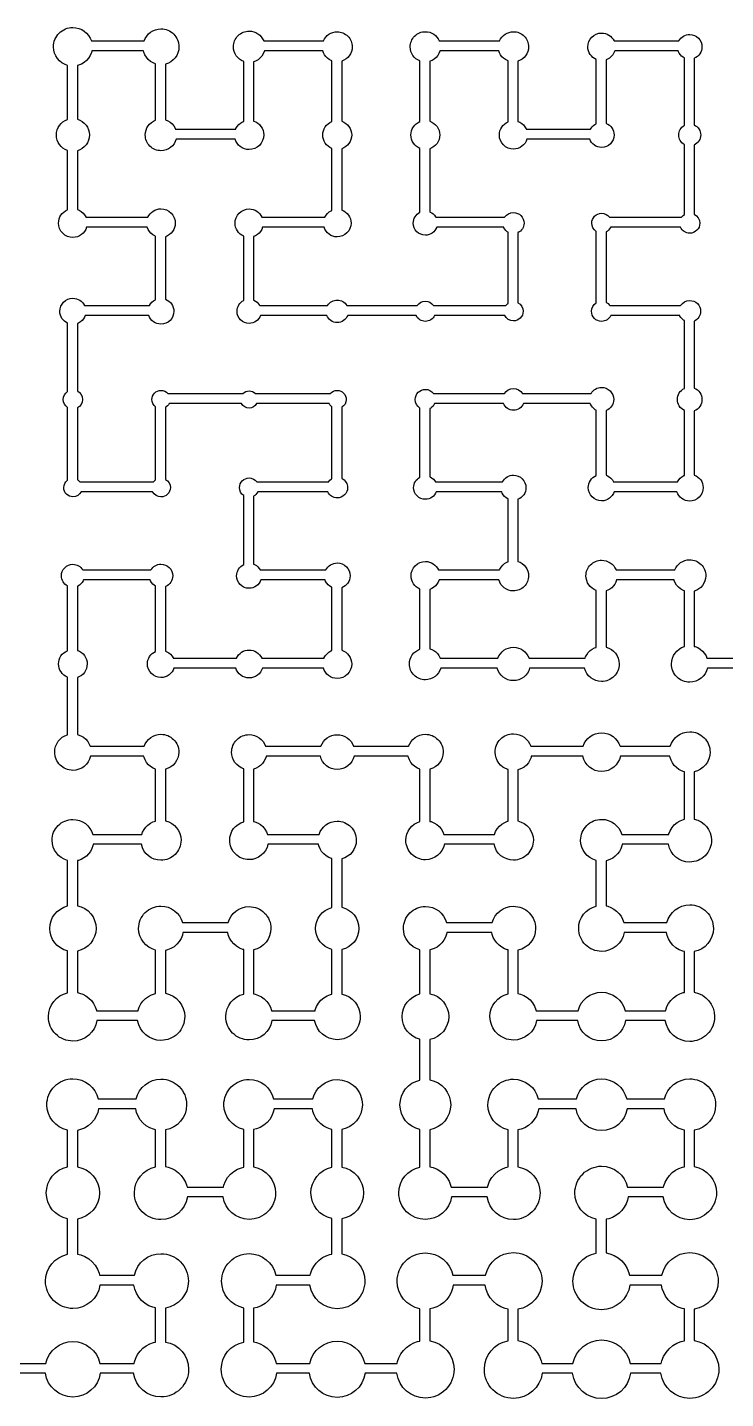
# Model space of a CAD drawing. Extents: x 0.02 to 7.98, y 0.02 to 7.98.
# Drawn here: x 3.999 to 4.989, y 0.02 to 1.964 of the extents above; entities that cross this region are included whole.
import ezdxf

# ---------------------------------------------------------------- set-up
doc = ezdxf.new("R2010")
doc.units = 0
doc.layers.add('PYDXF', color=18, linetype='CONTINUOUS')

msp = doc.modelspace()

# ---------------------------------------------------------------- linework, layer by layer
at = {"layer": 'PYDXF'}
for points in [[(3.977, 0.0695), (4.0247, 0.0695, -0.353392), (4.0631, 0.1006, -0.353392), (4.1015, 0.0695), (4.1499, 0.0695), (4.1503, 0.0717), (4.1522, 0.077), (4.1549, 0.0821), (4.1584, 0.0868), (4.1625, 0.091), (4.1673, 0.0945), (4.1724, 0.0972), (4.1777, 0.099), (4.1805, 0.0996), (4.1805, 0.1482), (4.1767, 0.1491), (4.171, 0.1514), (4.1655, 0.1546), (4.1606, 0.1588), (4.1565, 0.1637), (4.1532, 0.1691), (4.151, 0.1748), (4.1497, 0.1805), (4.1015, 0.1805, -0.371438), (4.0631, 0.1474, -0.414214), (4.0243, 0.1862, -0.357405), (4.0555, 0.2242), (4.0555, 0.2744, -0.355667), (4.0254, 0.3112, -0.355667), (4.0555, 0.3481), (4.0555, 0.4002, -0.354451), (4.0262, 0.4362, -0.414214), (4.0631, 0.4732, -0.349411), (4.099, 0.4445), (4.1528, 0.4445, -0.348402), (4.1881, 0.4726, -0.414214), (4.2245, 0.4362, -0.363339), (4.1945, 0.4005), (4.1945, 0.3485), (4.1982, 0.3477), (4.2033, 0.3459), (4.2082, 0.3433), (4.2128, 0.3399), (4.2168, 0.3359), (4.2202, 0.3313), (4.2228, 0.3264), (4.2246, 0.3213), (4.225, 0.3195), (4.2767, 0.3195), (4.2773, 0.3222), (4.2795, 0.3278), (4.2826, 0.333), (4.2866, 0.3377), (4.2914, 0.3417), (4.2966, 0.3448), (4.3021, 0.347), (4.3055, 0.3478), (4.3055, 0.4013, -0.35262), (4.2773, 0.4362, -0.414214), (4.3131, 0.4721, -0.347406), (4.3479, 0.4445), (4.4035, 0.4445, -0.347157), (4.4381, 0.4719, -0.414214), (4.4738, 0.4362, -0.362362), (4.4445, 0.4012), (4.4445, 0.3479, -0.364602), (4.4754, 0.3112, -0.364615), (4.4445, 0.2745), (4.4445, 0.2249, -0.367022), (4.4773, 0.1862, -0.414214), (4.4381, 0.147, -0.371814), (4.3993, 0.1805), (4.3517, 0.1805), (4.3504, 0.1748), (4.3481, 0.169), (4.3448, 0.1636), (4.3407, 0.1587), (4.3358, 0.1545), (4.3303, 0.1513), (4.3246, 0.149), (4.3195, 0.1478), (4.3195, 0.1001), (4.3236, 0.0993), (4.329, 0.0974), (4.3341, 0.0947), (4.3389, 0.0912), (4.3431, 0.087), (4.3466, 0.0822), (4.3493, 0.0771), (4.3512, 0.0718), (4.3516, 0.0695), (4.3991, 0.0695, -0.354333), (4.4381, 0.1012, -0.354333), (4.4771, 0.0695), (4.5232, 0.0695), (4.5238, 0.0721), (4.5257, 0.0776), (4.5285, 0.0829), (4.5322, 0.0879), (4.5365, 0.0922), (4.5414, 0.0958), (4.5467, 0.0986), (4.5522, 0.1006), (4.5555, 0.1013), (4.5555, 0.1471, -0.358997), (4.5231, 0.1862, -0.414214), (4.5631, 0.2262, -0.354333), (4.6021, 0.1945), (4.6486, 0.1945, -0.355053), (4.6881, 0.2267, -0.414214), (4.7286, 0.1862, -0.368451), (4.6945, 0.1463), (4.6945, 0.102), (4.7002, 0.1007), (4.7063, 0.0983), (4.7121, 0.0949), (4.7173, 0.0904), (4.7217, 0.0852), (4.7252, 0.0795), (4.7276, 0.0734), (4.7285, 0.0695), (4.7725, 0.0695, -0.356569), (4.8131, 0.1028, -0.356569), (4.8537, 0.0695), (4.8978, 0.0695), (4.8986, 0.0734), (4.9011, 0.0795), (4.9045, 0.0852), (4.9089, 0.0904), (4.9141, 0.0949), (4.9199, 0.0983), (4.926, 0.1007), (4.9305, 0.1017), (4.9305, 0.1467), (4.9274, 0.1474), (4.9219, 0.1493), (4.9167, 0.1521), (4.9118, 0.1556), (4.9075, 0.1599), (4.9039, 0.1648), (4.9012, 0.17), (4.8992, 0.1755), (4.8982, 0.1805), (4.8533, 0.1805, -0.373227), (4.8131, 0.1457, -0.414214), (4.7725, 0.1862, -0.359819), (4.8055, 0.226), (4.8055, 0.2742, -0.356072), (4.7752, 0.3112, -0.414214), (4.8131, 0.3492, -0.35114), (4.8501, 0.3195), (4.9011, 0.3195), (4.9015, 0.3214), (4.9033, 0.3265), (4.906, 0.3314), (4.9093, 0.336), (4.9134, 0.34), (4.9179, 0.3434), (4.9229, 0.346), (4.928, 0.3478), (4.9305, 0.3483), (4.9305, 0.4004), (4.9273, 0.4011), (4.9219, 0.4032), (4.9167, 0.4063), (4.9121, 0.4102), (4.9082, 0.4149), (4.9051, 0.42), (4.903, 0.4254), (4.9018, 0.4305), (4.8493, 0.4305, -0.368841), (4.8131, 0.3996, -0.368841), (4.7769, 0.4305), (4.7239, 0.4305), (4.7228, 0.4256), (4.7206, 0.4202), (4.7176, 0.4152), (4.7137, 0.4106), (4.7092, 0.4067), (4.7041, 0.4037), (4.6988, 0.4016), (4.6945, 0.4006), (4.6945, 0.3483, -0.365123), (4.7258, 0.3112, -0.414214), (4.6881, 0.2735, -0.370114), (4.6509, 0.3055), (4.6002, 0.3055, -0.369971), (4.5631, 0.2737, -0.414214), (4.5255, 0.3112, -0.355471), (4.5555, 0.3479), (4.5555, 0.4012, -0.352895), (4.5271, 0.4362, -0.352855), (4.5555, 0.4713), (4.5555, 0.5291, -0.347629), (4.53, 0.5612, -0.347629), (4.5555, 0.5934), (4.5555, 0.6561, -0.343521), (4.532, 0.6862, -0.414214), (4.5631, 0.7174, -0.337604), (4.5932, 0.6945), (4.6578, 0.6945, -0.338223), (4.6881, 0.7177, -0.414214), (4.7196, 0.6862, -0.355419), (4.6945, 0.6555), (4.6945, 0.5938), (4.6979, 0.5931), (4.7028, 0.5911), (4.7075, 0.5883), (4.7117, 0.5848), (4.7152, 0.5806), (4.718, 0.5759), (4.7199, 0.571), (4.7203, 0.5695), (4.7797, 0.5695, -0.344808), (4.8131, 0.5957, -0.344729), (4.8465, 0.5695), (4.9039, 0.5695), (4.9041, 0.5706), (4.9058, 0.5754), (4.9082, 0.58), (4.9114, 0.5842), (4.9151, 0.588), (4.9194, 0.5911), (4.9239, 0.5936), (4.9287, 0.5952), (4.9305, 0.5956), (4.9305, 0.6536), (4.9282, 0.6541), (4.9233, 0.6561), (4.9186, 0.6589), (4.9144, 0.6625), (4.9108, 0.6667), (4.908, 0.6714), (4.906, 0.6764), (4.9051, 0.6805), (4.8451, 0.6805, -0.363091), (4.8131, 0.6537, -0.414214), (4.7806, 0.6862, -0.346488), (4.8055, 0.7178), (4.8055, 0.7826, -0.339999), (4.7834, 0.8112, -0.414214), (4.8131, 0.8409, -0.333785), (4.8416, 0.8195), (4.9085, 0.8195), (4.9086, 0.8203), (4.9104, 0.8248), (4.913, 0.8292), (4.9163, 0.833), (4.9202, 0.8363), (4.9245, 0.8389), (4.9291, 0.8407), (4.9305, 0.841), (4.9305, 0.9084), (4.9304, 0.9084), (4.9265, 0.9098), (4.9228, 0.9118), (4.9193, 0.9143), (4.9162, 0.9174), (4.9137, 0.9209), (4.9117, 0.9246), (4.9103, 0.9285), (4.9099, 0.9305), (4.8399, 0.9305, -0.353693), (4.8131, 0.9088, -0.353693), (4.7863, 0.9305), (4.7134, 0.9305), (4.713, 0.9286), (4.7115, 0.9248), (4.7093, 0.9211), (4.7065, 0.9178), (4.7032, 0.9151), (4.6996, 0.9129), (4.6958, 0.9114), (4.6945, 0.9111), (4.6945, 0.8386, -0.348612), (4.7163, 0.8112, -0.414214), (4.6881, 0.7831, -0.355209), (4.6606, 0.8055), (4.5901, 0.8055, -0.354111), (4.5631, 0.7836, -0.414214), (4.5355, 0.8112, -0.334734), (4.5555, 0.8378), (4.5555, 0.9122), (4.552, 0.9136), (4.5484, 0.9157), (4.5453, 0.9184), (4.5426, 0.9216), (4.5405, 0.9251), (4.539, 0.9288), (4.5386, 0.9305), (4.462, 0.9305, -0.346855), (4.4381, 0.9116, -0.346855), (4.4142, 0.9305), (4.3372, 0.9305), (4.3371, 0.9296), (4.3359, 0.9263), (4.3342, 0.923), (4.332, 0.92), (4.3293, 0.9174), (4.3263, 0.9152), (4.3231, 0.9135), (4.3197, 0.9123), (4.3195, 0.9122), (4.3195, 0.8379), (4.3212, 0.8375), (4.3252, 0.8359), (4.3291, 0.8336), (4.3325, 0.8307), (4.3355, 0.8272), (4.3378, 0.8234), (4.3393, 0.8195), (4.4123, 0.8195, -0.326106), (4.4381, 0.8384, -0.414214), (4.4652, 0.8112, -0.346068), (4.4445, 0.7849), (4.4445, 0.7162, -0.353915), (4.4688, 0.6862, -0.353915), (4.4445, 0.6563), (4.4445, 0.5932, -0.357587), (4.4708, 0.5612, -0.414214), (4.4381, 0.5285, -0.363339), (4.406, 0.5555), (4.3455, 0.5555, -0.363795), (4.3131, 0.5282, -0.414214), (4.2801, 0.5612, -0.347327), (4.3055, 0.5932), (4.3055, 0.6563), (4.304, 0.6566), (4.2994, 0.6584), (4.2951, 0.661), (4.2912, 0.6643), (4.2879, 0.6682), (4.2853, 0.6726), (4.2835, 0.6771), (4.2827, 0.6805), (4.2193, 0.6805), (4.2185, 0.6769), (4.2166, 0.6722), (4.214, 0.6678), (4.2106, 0.6638), (4.2066, 0.6604), (4.2021, 0.6577), (4.1975, 0.6559), (4.1945, 0.6552), (4.1945, 0.5943, -0.359337), (4.2218, 0.5612, -0.414214), (4.1881, 0.5275, -0.364888), (4.1549, 0.5555), (4.0973, 0.5555, -0.366306), (4.0631, 0.5265, -0.414214), (4.0284, 0.5612, -0.350708), (4.0555, 0.595), (4.0555, 0.6544, -0.347091), (4.0303, 0.6862, -0.347091), (4.0555, 0.7181), (4.0555, 0.7827, -0.33971), (4.0336, 0.8112, -0.414214), (4.0631, 0.8408, -0.333337), (4.0914, 0.8195), (4.161, 0.8195), (4.1621, 0.8226), (4.1641, 0.8263), (4.1666, 0.8297), (4.1696, 0.8327), (4.173, 0.8353), (4.1767, 0.8372), (4.1805, 0.8385), (4.1805, 0.9122), (4.177, 0.9136), (4.1734, 0.9157), (4.1703, 0.9184), (4.1676, 0.9216), (4.1655, 0.9251), (4.164, 0.9288), (4.1636, 0.9305), (4.0882, 0.9305, -0.349818), (4.0631, 0.9104, -0.414214), (4.0373, 0.9362, -0.329011), (4.0555, 0.9609), (4.0555, 1.0425, -0.307649), (4.0428, 1.0612, -0.307649), (4.0555, 1.08), (4.0555, 1.1719, -0.277465), (4.0468, 1.1862, -0.414214), (4.0631, 1.2025, -0.265), (4.0771, 1.1945), (4.1738, 1.1945, -0.268036), (4.1881, 1.2028, -0.414214), (4.2047, 1.1862, -0.302419), (4.1945, 1.171), (4.1945, 1.0794), (4.1966, 1.0786), (4.1993, 1.0769), (4.2018, 1.0749), (4.2038, 1.0725), (4.2054, 1.0698), (4.2055, 1.0695), (4.2952, 1.0695, -0.292876), (4.3131, 1.081, -0.292876), (4.3311, 1.0695), (4.4194, 1.0695), (4.4197, 1.0703), (4.4214, 1.0732), (4.4236, 1.0758), (4.4262, 1.0779), (4.4291, 1.0797), (4.4305, 1.0802), (4.4305, 1.1697), (4.4301, 1.1699), (4.4275, 1.1714), (4.4252, 1.1733), (4.4233, 1.1756), (4.4217, 1.1782), (4.4208, 1.1805), (4.3298, 1.1805, -0.320342), (4.3131, 1.1685, -0.414214), (4.2954, 1.1862, -0.289045), (4.3055, 1.2022), (4.3055, 1.2999, -0.249399), (4.2995, 1.3112, -0.414214), (4.3131, 1.3249, -0.23385), (4.3239, 1.3195), (4.426, 1.3195), (4.4262, 1.3198), (4.4277, 1.3216), (4.4296, 1.3232), (4.4305, 1.3237), (4.4305, 1.4258), (4.429, 1.4271), (4.4276, 1.4287), (4.4266, 1.4305), (4.3238, 1.4305, -0.275867), (4.3131, 1.4241, -0.275867), (4.3025, 1.4305), (4.1997, 1.4305), (4.1986, 1.4287), (4.1972, 1.4271), (4.1956, 1.4257), (4.1945, 1.4251), (4.1945, 1.3228, -0.273523), (4.2014, 1.3112, -0.414214), (4.1881, 1.298, -0.288433), (4.1762, 1.3055), (4.0747, 1.3055, -0.284894), (4.0631, 1.2983, -0.414214), (4.0502, 1.3112, -0.239242), (4.0555, 1.3216), (4.0555, 1.4249, -0.249399), (4.0495, 1.4362, -0.249399), (4.0555, 1.4475), (4.0555, 1.5444, -0.294658), (4.0446, 1.5612, -0.414214), (4.0631, 1.5798, -0.284361), (4.0797, 1.5695), (4.1719, 1.5695), (4.1733, 1.5718), (4.1752, 1.5741), (4.1775, 1.5761), (4.1801, 1.5776), (4.1805, 1.5778), (4.1805, 1.6675), (4.1792, 1.668), (4.1763, 1.6697), (4.1738, 1.6719), (4.1716, 1.6744), (4.1699, 1.6773), (4.1687, 1.6803), (4.1687, 1.6805), (4.0826, 1.6805, -0.332467), (4.0631, 1.6659, -0.414214), (4.0428, 1.6862, -0.307649), (4.0555, 1.705), (4.0555, 1.7891, -0.320078), (4.0397, 1.8112, -0.320078), (4.0555, 1.8333), (4.0555, 1.9099, -0.334075), (4.0356, 1.9362, -0.414214), (4.0631, 1.9637, -0.327282), (4.0893, 1.9445), (4.1641, 1.9445, -0.320131), (4.1881, 1.9617, -0.414214), (4.2136, 1.9362, -0.341524), (4.1945, 1.9117), (4.1945, 1.8327), (4.1947, 1.8326), (4.198, 1.8313), (4.2011, 1.8294), (4.2039, 1.827), (4.2063, 1.8242), (4.2082, 1.8211), (4.2088, 1.8195), (4.2941, 1.8195), (4.2945, 1.8204), (4.2962, 1.8233), (4.2984, 1.8259), (4.301, 1.8281), (4.3039, 1.8299), (4.3055, 1.8305), (4.3055, 1.9153, -0.315458), (4.2908, 1.9362, -0.414214), (4.3131, 1.9586, -0.307649), (4.3338, 1.9445), (4.4186, 1.9445, -0.301356), (4.4381, 1.9575, -0.414214), (4.4594, 1.9362, -0.327163), (4.4445, 1.916), (4.4445, 1.8307, -0.32423), (4.4586, 1.8112, -0.32423), (4.4445, 1.7918), (4.4445, 1.7047, -0.319601), (4.4577, 1.6862, -0.414214), (4.4381, 1.6667, -0.329433), (4.4194, 1.6805), (4.3323, 1.6805), (4.3323, 1.6803), (4.3311, 1.6774), (4.3294, 1.6746), (4.3273, 1.6721), (4.3248, 1.6699), (4.322, 1.6682), (4.3195, 1.6673), (4.3195, 1.5771), (4.32, 1.5769), (4.3222, 1.5758), (4.3243, 1.5742), (4.3261, 1.5724), (4.3276, 1.5704), (4.3281, 1.5695), (4.4245, 1.5695, -0.261964), (4.4381, 1.5772, -0.261964), (4.4517, 1.5695), (4.5514, 1.5695, -0.243468), (4.5631, 1.5756, -0.243468), (4.5748, 1.5695), (4.6773, 1.5695), (4.6785, 1.5709), (4.6802, 1.5723), (4.6805, 1.5725), (4.6805, 1.6734), (4.6794, 1.674), (4.6775, 1.6756), (4.6759, 1.6775), (4.6746, 1.6796), (4.6743, 1.6805), (4.5792, 1.6805, -0.317245), (4.5631, 1.6691, -0.414214), (4.546, 1.6862, -0.285), (4.5555, 1.7016), (4.5555, 1.7922, -0.307649), (4.5426, 1.8112, -0.307649), (4.5555, 1.8302), (4.5555, 1.9162, -0.311336), (4.5416, 1.9362, -0.414214), (4.5631, 1.9577, -0.302552), (4.5829, 1.9445), (4.6684, 1.9445, -0.302339), (4.6881, 1.9577, -0.414214), (4.7096, 1.9362, -0.328245), (4.6945, 1.9158), (4.6945, 1.8302), (4.697, 1.8292), (4.6998, 1.8276), (4.7023, 1.8254), (4.7044, 1.8229), (4.7061, 1.8201), (4.7063, 1.8195), (4.7975, 1.8195), (4.7981, 1.8207), (4.7997, 1.8228), (4.8016, 1.8247), (4.8037, 1.8262), (4.8055, 1.8272), (4.8055, 1.9183, -0.301011), (4.7936, 1.9362, -0.414214), (4.8131, 1.9558, -0.291307), (4.8308, 1.9445), (4.9228, 1.9445, -0.275574), (4.9381, 1.9537, -0.414214), (4.9555, 1.9362, -0.307967), (4.9445, 1.9201), (4.9445, 1.8255, -0.295615), (4.9538, 1.8112, -0.295615), (4.9445, 1.797), (4.9445, 1.699, -0.284414), (4.9525, 1.6862, -0.414214), (4.9381, 1.6719, -0.298247), (4.925, 1.6805), (4.8259, 1.6805), (4.8257, 1.6801), (4.8245, 1.6781), (4.823, 1.6763), (4.8213, 1.6748), (4.8195, 1.6738), (4.8195, 1.574), (4.8207, 1.5734), (4.8225, 1.5721), (4.824, 1.5706), (4.8248, 1.5695), (4.9252, 1.5695, -0.255387), (4.9381, 1.5766, -0.414214), (4.9535, 1.5612, -0.293142), (4.9445, 1.5473), (4.9445, 1.4524, -0.307967), (4.9555, 1.4362, -0.307967), (4.9445, 1.4201), (4.9445, 1.3291, -0.317034), (4.9572, 1.3112, -0.414214), (4.9381, 1.2922, -0.327136), (4.92, 1.3055), (4.831, 1.3055, -0.325789), (4.8131, 1.2925, -0.414214), (4.7943, 1.3112, -0.296599), (4.8055, 1.3284), (4.8055, 1.4209), (4.804, 1.4217), (4.8019, 1.4232), (4.8001, 1.4251), (4.7986, 1.4271), (4.7974, 1.4294), (4.797, 1.4305), (4.7023, 1.4305, -0.307649), (4.6881, 1.4209, -0.307649), (4.6739, 1.4305), (4.5763, 1.4305), (4.5763, 1.4305), (4.5753, 1.4286), (4.574, 1.4269), (4.5725, 1.4254), (4.5707, 1.4241), (4.5695, 1.4234), (4.5695, 1.3265), (4.5704, 1.3261), (4.5727, 1.3247), (4.5748, 1.323), (4.5766, 1.3209), (4.5774, 1.3195), (4.6725, 1.3195, -0.277864), (4.6881, 1.3289, -0.414214), (4.7058, 1.3112, -0.309665), (4.6945, 1.2948), (4.6945, 1.2067, -0.328113), (4.7096, 1.1862, -0.414214), (4.6881, 1.1648, -0.336999), (4.6674, 1.1805), (4.5826, 1.1805), (4.5825, 1.1803), (4.5813, 1.1773), (4.5796, 1.1744), (4.5775, 1.1719), (4.5749, 1.1697), (4.5721, 1.168), (4.5695, 1.167), (4.5695, 1.0829), (4.5722, 1.0819), (4.5751, 1.0804), (4.5778, 1.0784), (4.5802, 1.076), (4.5822, 1.0732), (4.5838, 1.0703), (4.5841, 1.0695), (4.666, 1.0695, -0.312847), (4.6881, 1.0849, -0.312847), (4.7102, 1.0695), (4.7897, 1.0695), (4.7904, 1.0712), (4.7921, 1.0744), (4.7943, 1.0774), (4.7969, 1.0801), (4.7999, 1.0823), (4.8031, 1.084), (4.8055, 1.0848), (4.8055, 1.1655, -0.314464), (4.791, 1.1862, -0.414214), (4.8131, 1.2084, -0.307649), (4.8336, 1.1945), (4.9169, 1.1945, -0.308976), (4.9381, 1.209, -0.414214), (4.9609, 1.1862, -0.333232), (4.9445, 1.1644), (4.9445, 1.0862), (4.9457, 1.0859), (4.9495, 1.0844), (4.9531, 1.0823), (4.9564, 1.0795), (4.9591, 1.0762), (4.9613, 1.0726), (4.9625, 1.0695), (5.0377, 1.0695)], [(5.0371, 1.0555), (4.9632, 1.0555, -0.349818), (4.9381, 1.0354, -0.414214), (4.9123, 1.0612, -0.329011), (4.9305, 1.0859), (4.9305, 1.1648), (4.9281, 1.1658), (4.9249, 1.1677), (4.922, 1.1701), (4.9196, 1.173), (4.9177, 1.1762), (4.9163, 1.1795), (4.9161, 1.1805), (4.8345, 1.1805), (4.8345, 1.1803), (4.8334, 1.1773), (4.8319, 1.1745), (4.8299, 1.1718), (4.8275, 1.1694), (4.8249, 1.1675), (4.822, 1.166), (4.8195, 1.1651), (4.8195, 1.0852, -0.339841), (4.838, 1.0612, -0.414214), (4.8131, 1.0364, -0.347327), (4.789, 1.0555), (4.711, 1.0555, -0.343994), (4.6881, 1.0376, -0.343994), (4.6652, 1.0555), (4.5849, 1.0555, -0.340762), (4.5631, 1.0387, -0.414214), (4.5405, 1.0612, -0.316451), (4.5555, 1.0824), (4.5555, 1.1675, -0.307649), (4.5428, 1.1862, -0.414214), (4.5631, 1.2065, -0.295802), (4.5816, 1.1945), (4.6684, 1.1945), (4.6689, 1.1957), (4.6706, 1.1987), (4.6729, 1.2014), (4.6756, 1.2037), (4.6786, 1.2055), (4.6805, 1.2062), (4.6805, 1.2953), (4.6803, 1.2953), (4.6778, 1.2968), (4.6756, 1.2987), (4.6737, 1.3009), (4.6722, 1.3034), (4.6714, 1.3055), (4.5786, 1.3055, -0.313801), (4.5631, 1.2947, -0.414214), (4.5465, 1.3112, -0.279941), (4.5555, 1.3259), (4.5555, 1.4241, -0.258369), (4.5488, 1.4362, -0.414214), (4.5631, 1.4506, -0.243468), (4.5748, 1.4445), (4.6752, 1.4445, -0.255387), (4.6881, 1.4516, -0.255387), (4.701, 1.4445), (4.7981, 1.4445, -0.27315), (4.8131, 1.4534, -0.414214), (4.8303, 1.4362, -0.307649), (4.8195, 1.4204), (4.8195, 1.3289), (4.8214, 1.3281), (4.824, 1.3265), (4.8264, 1.3245), (4.8284, 1.3222), (4.83, 1.3195), (4.83, 1.3195), (4.921, 1.3195), (4.921, 1.3196), (4.9226, 1.3223), (4.9246, 1.3247), (4.927, 1.3267), (4.9297, 1.3283), (4.9305, 1.3286), (4.9305, 1.4206, -0.286943), (4.9207, 1.4362, -0.286943), (4.9305, 1.4519), (4.9305, 1.548), (4.9292, 1.5488), (4.9273, 1.5504), (4.9256, 1.5523), (4.9243, 1.5545), (4.9239, 1.5555), (4.8263, 1.5555, -0.298247), (4.8131, 1.5469, -0.414214), (4.7988, 1.5612, -0.258369), (4.8055, 1.5734), (4.8055, 1.6745, -0.254056), (4.7991, 1.6862, -0.414214), (4.8131, 1.7002, -0.23879), (4.8244, 1.6945), (4.9264, 1.6945), (4.9272, 1.6956), (4.9288, 1.6971), (4.9305, 1.6984), (4.9305, 1.6984), (4.9305, 1.7976, -0.271712), (4.9225, 1.8112, -0.271712), (4.9305, 1.8249), (4.9305, 1.9206), (4.9288, 1.9215), (4.9267, 1.923), (4.9249, 1.9249), (4.9233, 1.927), (4.9221, 1.9292), (4.9217, 1.9305), (4.8318, 1.9305), (4.8318, 1.9305), (4.8307, 1.9276), (4.829, 1.9249), (4.8269, 1.9224), (4.8245, 1.9203), (4.8217, 1.9187), (4.8195, 1.9178), (4.8195, 1.8277, -0.309559), (4.8308, 1.8112, -0.414214), (4.8131, 1.7935, -0.320395), (4.7964, 1.8055), (4.7073, 1.8055, -0.331491), (4.6881, 1.7912, -0.414214), (4.6681, 1.8112, -0.307649), (4.6805, 1.8297), (4.6805, 1.9162), (4.6795, 1.9166), (4.6767, 1.9181), (4.6741, 1.92), (4.6718, 1.9222), (4.6699, 1.9248), (4.6685, 1.9276), (4.6674, 1.9305), (4.5838, 1.9305), (4.5836, 1.9299), (4.5824, 1.9268), (4.5806, 1.9238), (4.5783, 1.9211), (4.5756, 1.9188), (4.5726, 1.917), (4.5695, 1.9158), (4.5695, 1.8307, -0.32423), (4.5836, 1.8112, -0.32423), (4.5695, 1.7918), (4.5695, 1.7021), (4.57, 1.7019), (4.5722, 1.7008), (4.5743, 1.6992), (4.5761, 1.6974), (4.5776, 1.6954), (4.5781, 1.6945), (4.6756, 1.6945, -0.251794), (4.6881, 1.7013, -0.414214), (4.7031, 1.6862, -0.290535), (4.6945, 1.6727), (4.6945, 1.5733, -0.277545), (4.7018, 1.5612, -0.414214), (4.6881, 1.5476, -0.291945), (4.6758, 1.5555), (4.5763, 1.5555, -0.298247), (4.5631, 1.5469, -0.298247), (4.55, 1.5555), (4.453, 1.5555, -0.309878), (4.4381, 1.5453, -0.309878), (4.4233, 1.5555), (4.3292, 1.5555, -0.317245), (4.3131, 1.5441, -0.414214), (4.296, 1.5612, -0.285), (4.3055, 1.5766), (4.3055, 1.6678, -0.307649), (4.2931, 1.6862, -0.414214), (4.3131, 1.7063, -0.294366), (4.3313, 1.6945), (4.4204, 1.6945), (4.4206, 1.6949), (4.4222, 1.6976), (4.4243, 1.7001), (4.4268, 1.7022), (4.4295, 1.7038), (4.4305, 1.7042), (4.4305, 1.7922, -0.307649), (4.4176, 1.8112, -0.307649), (4.4305, 1.8302), (4.4305, 1.9165), (4.4296, 1.9168), (4.4268, 1.9182), (4.4243, 1.9201), (4.422, 1.9224), (4.4201, 1.9249), (4.4187, 1.9277), (4.4177, 1.9305), (4.3347, 1.9305), (4.3345, 1.9297), (4.3332, 1.9264), (4.3313, 1.9232), (4.3289, 1.9204), (4.3261, 1.918), (4.323, 1.9162), (4.3197, 1.9149), (4.3195, 1.9148), (4.3195, 1.831, -0.325181), (4.3339, 1.8112, -0.414214), (4.3131, 1.7905, -0.334365), (4.2932, 1.8055), (4.2097, 1.8055, -0.339946), (4.1881, 1.7889, -0.414214), (4.1658, 1.8112, -0.315458), (4.1805, 1.8322), (4.1805, 1.912), (4.1769, 1.9134), (4.1733, 1.9155), (4.1701, 1.9182), (4.1674, 1.9215), (4.1653, 1.925), (4.1638, 1.9288), (4.1634, 1.9305), (4.0899, 1.9305), (4.0894, 1.9282), (4.0878, 1.9241), (4.0855, 1.9203), (4.0825, 1.9168), (4.0791, 1.9139), (4.0752, 1.9116), (4.0712, 1.91), (4.0695, 1.9096), (4.0695, 1.8337, -0.335393), (4.0865, 1.8112, -0.335393), (4.0695, 1.7887), (4.0695, 1.7055), (4.0721, 1.7044), (4.0749, 1.7028), (4.0775, 1.7006), (4.0796, 1.698), (4.0813, 1.6952), (4.0816, 1.6945), (4.1696, 1.6945, -0.295802), (4.1881, 1.7065, -0.414214), (4.2084, 1.6862, -0.323146), (4.1945, 1.667), (4.1945, 1.5783, -0.312741), (4.2064, 1.5612, -0.414214), (4.1881, 1.543, -0.323252), (4.1708, 1.5555), (4.0807, 1.5555), (4.0797, 1.5531), (4.0782, 1.5505), (4.0762, 1.5481), (4.0739, 1.5462), (4.0713, 1.5446), (4.0695, 1.5439), (4.0695, 1.4483, -0.277545), (4.0768, 1.4362, -0.277545), (4.0695, 1.4242), (4.0695, 1.3224), (4.0706, 1.3217), (4.0722, 1.3204), (4.073, 1.3195), (4.1777, 1.3195), (4.178, 1.3199), (4.1795, 1.3213), (4.1805, 1.3221), (4.1805, 1.4258, -0.239242), (4.1752, 1.4362, -0.414214), (4.1881, 1.4491, -0.22192), (4.198, 1.4445), (4.3043, 1.4445, -0.207705), (4.3131, 1.4484, -0.207705), (4.322, 1.4445), (4.4283, 1.4445, -0.22192), (4.4381, 1.4491, -0.414214), (4.451, 1.4362, -0.269129), (4.4445, 1.4251), (4.4445, 1.3244, -0.287555), (4.4528, 1.3112, -0.414214), (4.4381, 1.2966, -0.300905), (4.4246, 1.3055), (4.3255, 1.3055), (4.3254, 1.3052), (4.3242, 1.3033), (4.3228, 1.3016), (4.321, 1.3001), (4.3195, 1.2992), (4.3195, 1.2027), (4.3209, 1.2021), (4.3234, 1.2007), (4.3256, 1.1988), (4.3275, 1.1965), (4.3287, 1.1945), (4.4219, 1.1945, -0.282338), (4.4381, 1.2045, -0.414214), (4.4564, 1.1862, -0.312741), (4.4445, 1.1692), (4.4445, 1.0807, -0.32423), (4.4586, 1.0612, -0.414214), (4.4381, 1.0407, -0.333416), (4.4184, 1.0555), (4.3321, 1.0555, -0.330489), (4.3131, 1.0414, -0.330489), (4.2942, 1.0555), (4.2065, 1.0555, -0.328166), (4.1881, 1.0419, -0.414214), (4.1688, 1.0612, -0.299789), (4.1805, 1.079), (4.1805, 1.1716), (4.1785, 1.1728), (4.1764, 1.1745), (4.1746, 1.1766), (4.1732, 1.1789), (4.1726, 1.1805), (4.0783, 1.1805), (4.0777, 1.1791), (4.0764, 1.1768), (4.0746, 1.1747), (4.0726, 1.173), (4.0703, 1.1716), (4.0695, 1.1713), (4.0695, 1.0805, -0.323146), (4.0834, 1.0612, -0.323146), (4.0695, 1.042), (4.0695, 0.9612), (4.0707, 0.9609), (4.0745, 0.9594), (4.0781, 0.9573), (4.0814, 0.9545), (4.0841, 0.9512), (4.0863, 0.9476), (4.0875, 0.9445), (4.1643, 0.9445, -0.31939), (4.1881, 0.9615, -0.414214), (4.2134, 0.9362, -0.340972), (4.1945, 0.9119), (4.1945, 0.8388, -0.349005), (4.2165, 0.8112, -0.414214), (4.1881, 0.7829, -0.355575), (4.1604, 0.8055), (4.092, 0.8055), (4.0916, 0.8034), (4.0902, 0.7994), (4.0881, 0.7955), (4.0855, 0.792), (4.0824, 0.7888), (4.0788, 0.7862), (4.075, 0.7842), (4.071, 0.7828), (4.0695, 0.7825), (4.0695, 0.7184, -0.357862), (4.096, 0.6862, -0.357862), (4.0695, 0.6541), (4.0695, 0.5953), (4.0724, 0.5947), (4.0771, 0.593), (4.0816, 0.5907), (4.0858, 0.5876), (4.0894, 0.5839), (4.0925, 0.5797), (4.0949, 0.5752), (4.0966, 0.5705), (4.0968, 0.5695), (4.1555, 0.5695), (4.1556, 0.5702), (4.1572, 0.5748), (4.1596, 0.5792), (4.1625, 0.5832), (4.1661, 0.5868), (4.1702, 0.5898), (4.1746, 0.5921), (4.1791, 0.5937), (4.1805, 0.594), (4.1805, 0.6555, -0.344808), (4.1563, 0.6862, -0.414214), (4.1881, 0.718, -0.33896), (4.2187, 0.6945), (4.2833, 0.6945, -0.337078), (4.3131, 0.7172, -0.414214), (4.3441, 0.6862, -0.35453), (4.3195, 0.656), (4.3195, 0.5935), (4.3219, 0.593), (4.3264, 0.5914), (4.3306, 0.5892), (4.3346, 0.5863), (4.3381, 0.5827), (4.3411, 0.5788), (4.3433, 0.5745), (4.3449, 0.57), (4.345, 0.5695), (4.4066, 0.5695), (4.4069, 0.5708), (4.4088, 0.5757), (4.4115, 0.5802), (4.415, 0.5844), (4.4191, 0.5878), (4.4237, 0.5906), (4.4285, 0.5925), (4.4305, 0.5929), (4.4305, 0.6566, -0.342431), (4.4074, 0.6862, -0.342431), (4.4305, 0.7159), (4.4305, 0.7852), (4.4301, 0.7853), (4.4261, 0.7869), (4.4224, 0.7892), (4.4189, 0.7921), (4.416, 0.7955), (4.4138, 0.7993), (4.4122, 0.8033), (4.4117, 0.8055), (4.3399, 0.8055, -0.353693), (4.3131, 0.7838, -0.414214), (4.2856, 0.8112, -0.334075), (4.3055, 0.8376), (4.3055, 0.9126, -0.325591), (4.2883, 0.9362, -0.414214), (4.3131, 0.9611, -0.317854), (4.3365, 0.9445), (4.415, 0.9445, -0.31706), (4.4381, 0.9609, -0.31706), (4.4613, 0.9445), (4.5393, 0.9445, -0.31939), (4.5631, 0.9615, -0.414214), (4.5884, 0.9362, -0.340972), (4.5695, 0.9119), (4.5695, 0.8381), (4.5712, 0.8377), (4.5753, 0.8361), (4.5792, 0.8337), (4.5827, 0.8308), (4.5856, 0.8273), (4.5879, 0.8234), (4.5895, 0.8195), (4.6612, 0.8195), (4.6612, 0.8195), (4.6628, 0.8237), (4.6652, 0.8276), (4.6682, 0.8312), (4.6717, 0.8342), (4.6757, 0.8365), (4.6798, 0.8382), (4.6805, 0.8383), (4.6805, 0.9114, -0.329618), (4.6621, 0.9362, -0.414214), (4.6881, 0.9622, -0.322247), (4.7127, 0.9445), (4.7869, 0.9445, -0.327282), (4.8131, 0.9637, -0.327282), (4.8393, 0.9445), (4.9105, 0.9445, -0.331425), (4.9381, 0.9651, -0.414214), (4.967, 0.9362, -0.350158), (4.9445, 0.9081), (4.9445, 0.8413, -0.35419), (4.969, 0.8112, -0.414214), (4.9381, 0.7804, -0.36158), (4.9079, 0.8055), (4.8422, 0.8055), (4.8417, 0.8033), (4.8403, 0.7993), (4.8383, 0.7954), (4.8356, 0.7919), (4.8325, 0.7887), (4.8289, 0.7861), (4.825, 0.784), (4.821, 0.7826), (4.8195, 0.7823), (4.8195, 0.7181), (4.8218, 0.7176), (4.8262, 0.716), (4.8304, 0.7138), (4.8343, 0.7109), (4.8378, 0.7075), (4.8407, 0.7035), (4.8429, 0.6993), (4.8445, 0.6949), (4.8446, 0.6945), (4.9057, 0.6945, -0.342956), (4.9381, 0.7198, -0.414214), (4.9717, 0.6862, -0.359089), (4.9445, 0.6534), (4.9445, 0.5959, -0.361749), (4.9734, 0.5612, -0.414214), (4.9381, 0.526, -0.367074), (4.9034, 0.5555), (4.847, 0.5555, -0.365916), (4.8131, 0.5268, -0.365929), (4.7792, 0.5555), (4.7208, 0.5555, -0.364237), (4.6881, 0.528, -0.414214), (4.6548, 0.5612, -0.347983), (4.6805, 0.5936), (4.6805, 0.6558), (4.6797, 0.6559), (4.6755, 0.6574), (4.6714, 0.6596), (4.6676, 0.6624), (4.6643, 0.6657), (4.6615, 0.6695), (4.6593, 0.6736), (4.6578, 0.6778), (4.6572, 0.6805), (4.5937, 0.6805), (4.5931, 0.6779), (4.5916, 0.6737), (4.5895, 0.6697), (4.5867, 0.6659), (4.5834, 0.6626), (4.5797, 0.6598), (4.5756, 0.6577), (4.5714, 0.6562), (4.5695, 0.6558), (4.5695, 0.5937, -0.358358), (4.5963, 0.5612, -0.358358), (4.5695, 0.5288), (4.5695, 0.4716, -0.362753), (4.5991, 0.4362, -0.362766), (4.5695, 0.4009), (4.5695, 0.3482), (4.5742, 0.3472), (4.5797, 0.345), (4.5849, 0.3418), (4.5897, 0.3378), (4.5937, 0.3331), (4.5968, 0.3278), (4.599, 0.3223), (4.5997, 0.3195), (4.6514, 0.3195), (4.6521, 0.3223), (4.6543, 0.3279), (4.6574, 0.3331), (4.6615, 0.3379), (4.6662, 0.3419), (4.6715, 0.3451), (4.677, 0.3473), (4.6805, 0.3481), (4.6805, 0.4009, -0.353313), (4.6519, 0.4362, -0.414214), (4.6881, 0.4725, -0.348192), (4.7233, 0.4445), (4.7775, 0.4445, -0.348887), (4.8131, 0.4729, -0.348887), (4.8487, 0.4445), (4.9024, 0.4445, -0.349123), (4.9381, 0.473, -0.414214), (4.9749, 0.4362, -0.363899), (4.9445, 0.4001), (4.9445, 0.3486, -0.365461), (4.9761, 0.3112, -0.414214), (4.9381, 0.2733, -0.370425), (4.9006, 0.3055), (4.8506, 0.3055), (4.8497, 0.3011), (4.8479, 0.296), (4.8453, 0.2911), (4.8419, 0.2865), (4.8379, 0.2825), (4.8333, 0.2791), (4.8284, 0.2765), (4.8232, 0.2746), (4.8195, 0.2739), (4.8195, 0.2263), (4.825, 0.225), (4.831, 0.2227), (4.8367, 0.2193), (4.8418, 0.2149), (4.8461, 0.2098), (4.8495, 0.2041), (4.8519, 0.1982), (4.8527, 0.1945), (4.8987, 0.1945, -0.354843), (4.9381, 0.2266, -0.414214), (4.9785, 0.1862, -0.368347), (4.9445, 0.1464), (4.9445, 0.102, -0.369413), (4.9794, 0.0612, -0.414214), (4.9381, 0.0199, -0.37394), (4.8972, 0.0555), (4.8542, 0.0555, -0.374173), (4.8131, 0.0197, -0.374173), (4.772, 0.0555), (4.729, 0.0555, -0.37394), (4.6881, 0.0199, -0.414214), (4.6468, 0.0612, -0.36158), (4.6805, 0.1017), (4.6805, 0.1466), (4.6762, 0.1476), (4.6703, 0.1499), (4.6646, 0.1533), (4.6595, 0.1576), (4.6552, 0.1627), (4.6518, 0.1684), (4.6494, 0.1743), (4.6481, 0.1804), (4.6481, 0.1805), (4.6026, 0.1805), (4.6016, 0.1756), (4.5997, 0.1702), (4.597, 0.165), (4.5934, 0.1602), (4.5892, 0.1559), (4.5844, 0.1524), (4.5792, 0.1496), (4.5738, 0.1477), (4.5695, 0.1468), (4.5695, 0.1015, -0.368867), (4.6039, 0.0612, -0.414214), (4.5631, 0.0204, -0.37346), (4.5227, 0.0555), (4.4776, 0.0555, -0.372605), (4.4381, 0.0213, -0.372605), (4.3986, 0.0555), (4.3521, 0.0555, -0.372073), (4.3131, 0.0218, -0.414214), (4.2736, 0.0612, -0.358319), (4.3055, 0.0999), (4.3055, 0.1481, -0.3576), (4.2741, 0.1862, -0.414214), (4.3131, 0.2252, -0.352816), (4.3511, 0.1945), (4.3999, 0.1945), (4.4003, 0.1967), (4.4022, 0.202), (4.4049, 0.2071), (4.4084, 0.2118), (4.4125, 0.216), (4.4173, 0.2195), (4.4224, 0.2222), (4.4277, 0.224), (4.4305, 0.2246), (4.4305, 0.2748, -0.355079), (4.4008, 0.3112, -0.355053), (4.4305, 0.3477), (4.4305, 0.4014), (4.4286, 0.4018), (4.4238, 0.4035), (4.4191, 0.406), (4.4148, 0.4092), (4.411, 0.413), (4.4079, 0.4173), (4.4054, 0.4219), (4.4037, 0.4267), (4.4029, 0.4305), (4.3485, 0.4305), (4.3474, 0.4257), (4.3453, 0.4204), (4.3423, 0.4154), (4.3385, 0.4109), (4.3339, 0.4071), (4.3289, 0.4041), (4.3236, 0.402), (4.3195, 0.401), (4.3195, 0.3481, -0.364784), (4.3506, 0.3112, -0.414214), (4.3131, 0.2738, -0.369815), (4.2761, 0.3055), (4.2255, 0.3055, -0.37027), (4.1881, 0.2734, -0.414214), (4.1503, 0.3112, -0.355863), (4.1805, 0.3482), (4.1805, 0.4008), (4.1774, 0.4015), (4.1721, 0.4036), (4.167, 0.4066), (4.1624, 0.4105), (4.1585, 0.4151), (4.1555, 0.4202), (4.1533, 0.4255), (4.1522, 0.4305), (4.0996, 0.4305), (4.0984, 0.4254), (4.0962, 0.4199), (4.0932, 0.4148), (4.0892, 0.4101), (4.0846, 0.4062), (4.0794, 0.4031), (4.074, 0.401), (4.0695, 0.3999), (4.0695, 0.3483, -0.365123), (4.1008, 0.3112, -0.365123), (4.0695, 0.2741), (4.0695, 0.2245), (4.0745, 0.2234), (4.0803, 0.2211), (4.0857, 0.2179), (4.0906, 0.2137), (4.0947, 0.2088), (4.098, 0.2034), (4.1003, 0.1977), (4.101, 0.1945), (4.1503, 0.1945, -0.35258), (4.1881, 0.2251, -0.414214), (4.227, 0.1862, -0.366593), (4.1945, 0.148), (4.1945, 0.0999, -0.367022), (4.2273, 0.0612, -0.414214), (4.1881, 0.022, -0.371814), (4.1493, 0.0555), (4.102, 0.0555, -0.371943), (4.0631, 0.0219, -0.371943), (4.0242, 0.0555), (3.9775, 0.0555, -0.372501)]]:
    msp.add_lwpolyline(points, format="xyb", dxfattribs=at)

doc.saveas('drawing.dxf')
